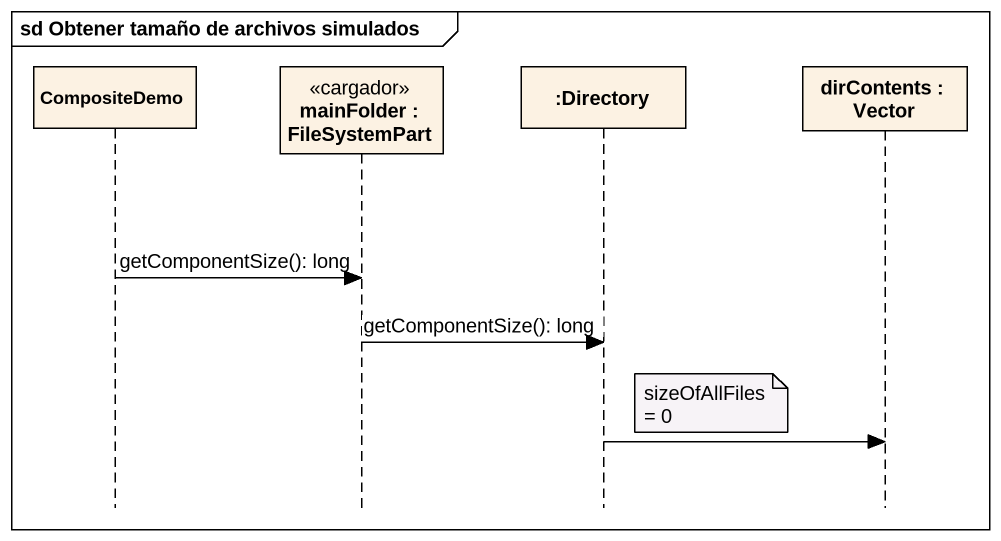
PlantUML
@startuml
mainframe sd Obtener tamaño de archivos simulados
hide footbox
participant CompositeDemo
participant "mainFolder : FileSystemPart" as mainFolder <<cargador>>
participant ":Directory" as Directory
participant "dirContents : Vector" as dirContents

CompositeDemo -> mainFolder : getComponentSize(): long
mainFolder -> Directory : getComponentSize(): long
note right of Directory : sizeOfAllFiles = 0
Directory -> dirContents
@enduml
